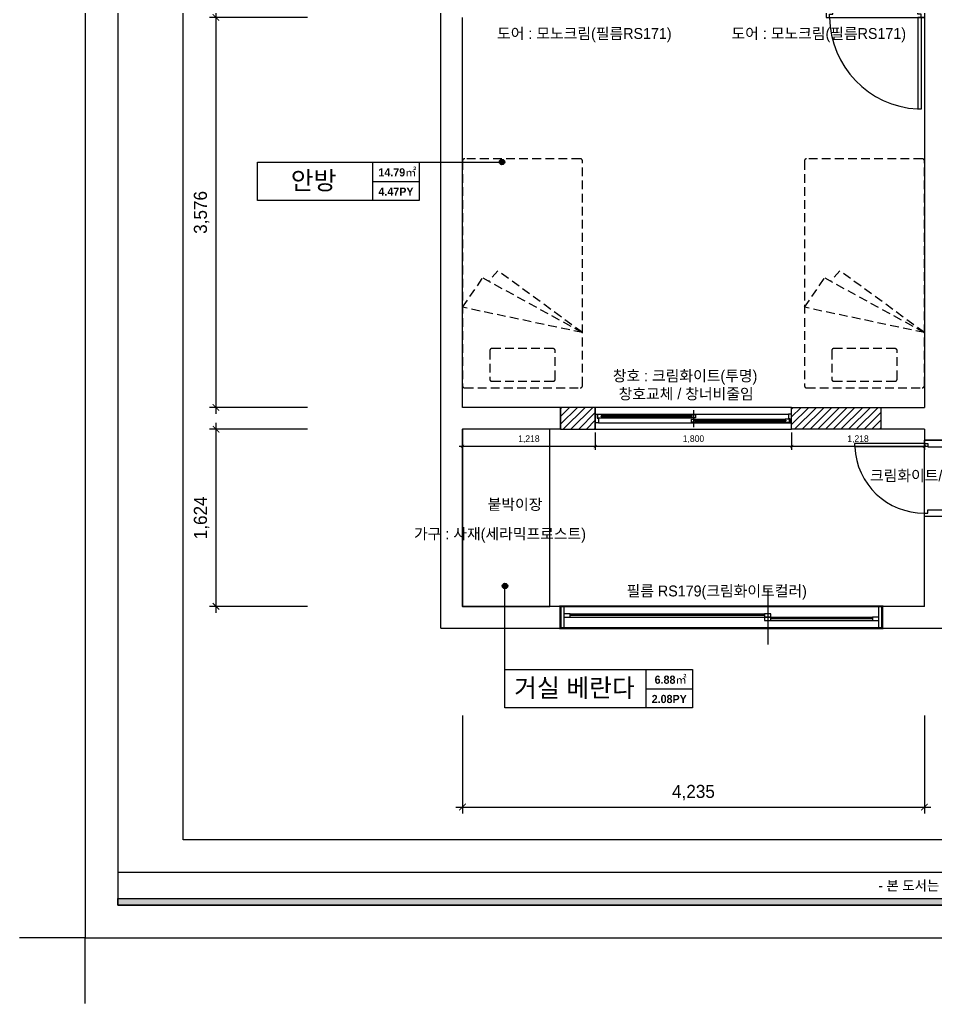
# Model space of a CAD drawing. Header units: millimetres. Extents: x 359270 to 411470, y 57550 to 89768.
# Drawn here: x 359270 to 367665, y 57550 to 66570 of the extents above; entities that cross this region are included whole.
import ezdxf
from ezdxf.enums import TextEntityAlignment as Align

# ---------------------------------------------------------------- set-up
doc = ezdxf.new("R2010")
doc.units = ezdxf.units.MM
doc.header["$LTSCALE"] = 100
doc.header["$PDMODE"] = 3
doc.linetypes.add('DH-HID2', pattern=[1.2, 0.8, -0.4])
doc.layers.get('DEFPOINTS').update_dxf_attribs({"color": 248})
for name, color, linetype in [('0-ELC TEXT', 7, 'Continuous'), ('03-TEXT', 3, 'Continuous'), ('03-WAL NEW', 3, 'Continuous'), ('04-WIN', 4, 'Continuous'), ('04_FUR', 6, 'Continuous'), ('07-DIM WAL', 5, 'Continuous'), ('3.기호.계단선', 30, 'Continuous'), ('C-WALL1', 2, 'Continuous'), ('F-WIN', 4, 'Continuous'), ('FORM(YOURNAME)-1', 1, 'Continuous'), ('FORM(YOURNAME)-11', 1, 'Continuous'), ('FU-FURM', 251, 'DH-HID2'), ('도면층4', 4, 'Continuous'), ('도면층5', 5, 'Continuous'), ('설비', 140, 'Continuous')]:
    doc.layers.add(name, color=color, linetype=linetype)
doc.styles.add('HY 울릉도 L', font='')
doc.styles.add('YOURNAME', font='HY울릉도M.TTF')
doc.styles.add('넥슨고딕', font='NEXONLv1GothicBold.ttf')
doc.styles.add('코레일둥고', font='Korail_Round_Gothic_Medium.ttf')
doc.styles.get('HY 울릉도 L').set_extended_font_data('HY울릉도L')
doc.linetypes.add('ZIGZAG', pattern='A,0.0001,-0.2,[131,ltypeshp.shx,S=0.2,R=0,X=-0.2,Y=0],-0.4,[131,ltypeshp.shx,S=0.2,R=180,X=0.2,Y=0],-0.2', length=0.8001)
doc.dimstyles.new('30', dxfattribs={"dimscale": 30, "dimtxt": 2, "dimasz": 1, "dimexe": 1, "dimexo": 1, "dimgap": 1, "dimtad": 1, "dimdec": 0, "dimrnd": 0.05, "dimdsep": 46, "dimlunit": 6, "dimtxsty": 'HY 울릉도 L', "dimblk": 'ARCHTICK', "dimcen": 2.5, "dimdle": 1, "dimclrd": 133, "dimclre": 133, "dimclrt": 30, "dimadec": 0, "dimazin": 0, "dimtfac": 1, "dimtdec": 0, "dimtix": 1, "dimtmove": 2, "dimatfit": 3, "dimldrblk": 'ARCHTICK', "dimfxl": 1, "dimlwd": -1, "dimlwe": -1, "dimarcsym": 0})
doc.dimstyles.new('60', dxfattribs={"dimscale": 60, "dimtxt": 2, "dimasz": 1, "dimexe": 1, "dimexo": 1, "dimgap": 1, "dimtad": 1, "dimdec": 0, "dimrnd": 0.05, "dimdsep": 46, "dimlunit": 6, "dimtxsty": 'HY 울릉도 L', "dimblk": 'ARCHTICK', "dimcen": 2.5, "dimdle": 1, "dimclrd": 133, "dimclre": 133, "dimclrt": 30, "dimadec": 0, "dimazin": 0, "dimtfac": 1, "dimtdec": 0, "dimtix": 1, "dimtmove": 2, "dimatfit": 3, "dimldrblk": 'ARCHTICK', "dimfxl": 1, "dimlwd": -1, "dimlwe": -1, "dimarcsym": 0})

# ---------------------------------------------------------------- blocks, each defined once
blk = doc.blocks.new('FORM-ELEVATION')
at = {"layer": 'FORM(YOURNAME)-11'}
h = blk.add_hatch(color=256, dxfattribs=at)
h.dxf.hatch_style = 1
h.paths.add_polyline_path([(-10309, 35708), (71691, 35708), (71691, 35508), (-10309, 35508)])
h.paths.add_polyline_path([(-10309, -21492), (71691, -21492), (71691, -21692), (-10309, -21692)])
at = {"layer": 'DEFPOINTS', "color": 158}
blk.add_line((62481, -20692), (-10309, -20692), dxfattribs=at)
for points in [[(-10309, -21692), (71691, -21692), (71691, 35708), (-10309, 35708)], [(-8309, 33708), (61071, 33708), (61071, -19692), (-8309, -19692)]]:
    blk.add_lwpolyline(points, close=True, dxfattribs=at)
at = {"layer": 'DEFPOINTS', "color": 1}
blk.add_lwpolyline([(-11309, -24692), (-11309, -22692), (-13309, -22692)], dxfattribs=at)
at = {"layer": 'FORM(YOURNAME)-11', "color": 250}
blk.add_lwpolyline([(-11309, -22692), (72691, -22692), (72691, 36708), (-11309, 36708)], close=True, dxfattribs=at)
at = {"layer": 'FORM(YOURNAME)-11'}
blk.add_lwpolyline([(-10309, -21492), (71691, -21492), (71691, -21692), (-10309, -21692)], close=True, dxfattribs=at)
at = {"layer": 'FORM(YOURNAME)-11', "color": 1, "style": 'YOURNAME'}
blk.add_text("- 본 도서는 어떠한 경우에도 무단으로 도용할 수 없으며 도용시 '지적재산권' 보호에 관한 법률에 의거, 법적 분쟁이 발생합니다.  또한 본 도서에 관한 모든 저작권은 당사에 있습니다. -", height=300, dxfattribs=at).set_placement((28146, -21092), align=Align.MIDDLE_CENTER)
at = {"layer": 'FORM(YOURNAME)-11', "color": 3, "style": 'YOURNAME'}
for tag, height, p in [('1', 450, (71041, -1219)), ('2', 450, (71041, -1863)), ('3', 450, (71041, -3150)), ('4', 450, (71041, -5081)), ('5', 515, (71041, -7398)), ('6', 515, (71041, -9650)), ('7', 515, (71041, -11903)), ('8', 515, (71041, -14155)), ('9', 515, (71041, -16408)), ('10', 515, (66791, -18596)), ('11', 515, (71041, -18660)), ('12', 515, (66791, -20848)), ('13', 515, (71041, -20848))]:
    blk.add_attdef(tag, text='', height=height, dxfattribs=at).set_placement(p, align=Align.MIDDLE_RIGHT)
blk = doc.blocks.new('door')
at = {"layer": '도면층4'}
for p, q in [((30, 1040), (60, 1040)), ((30, 200), (30, 1040)), ((60, 200), (60, 1040)), ((900, 200), (0, 200)), ((30, 200), (60, 200)), ((0, 0), (900, 0))]:
    blk.add_line(p, q, dxfattribs=at)
for points in [[(0, 200), (30, 200), (30, 170), (60, 170), (60, 30), (30, 30), (30, 0), (0, 0), (0, 200)], [(900, 200), (870, 200), (870, 170), (840, 170), (840, 30), (870, 30), (870, 0), (900, 0), (900, 200)]]:
    blk.add_lwpolyline(points, dxfattribs=at)
at = {"layer": '도면층5'}
blk.add_arc((17.6, 188), 852.5, 0.80402, 86.9832, dxfattribs=at)
blk = doc.blocks.new('FLLROP')
at = {"layer": 'C-WALL1'}
for p, q in [((363130, 60990), (363130, 68518)), ((363330, 63014), (363330, 66590)), ((367565, 66590), (367565, 63014)), ((364230, 63014), (363330, 63014)), ((364230, 62814), (364230, 63014)), ((367165, 63014), (367165, 62814)), ((367165, 63014), (367565, 63014)), ((364230, 62814), (363330, 62814)), ((363330, 61190), (363330, 62814)), ((367565, 62814), (367165, 62814)), ((367565, 62814), (367565, 62714)), ((367565, 62714), (367765, 62714)), ((367565, 61190), (367565, 62014)), ((367565, 61190), (363330, 61190)), ((363130, 60990), (368222, 60990))]:
    blk.add_line(p, q, dxfattribs=at)
at = {"layer": 'F-WIN'}
for p, q in [((366128.3, 61340), (366128.3, 60840)), ((364228.3, 60990), (364228.3, 61190)), ((367178.3, 61190), (364228.3, 61190)), ((364228.3, 61190), (364228.3, 60990)), ((364258.3, 61190), (364258.3, 60990)), ((367148.3, 60990), (367148.3, 61190)), ((367178.3, 60990), (367178.3, 61190)), ((367178.3, 60990), (367178.3, 61190)), ((364318.3, 61120), (366098.3, 61120)), ((366098.3, 61105), (364318.3, 61105)), ((364318.3, 61090), (366098.3, 61090)), ((366158.3, 61090), (367088.3, 61090)), ((367088.3, 61075), (366158.3, 61075)), ((364228.3, 60990), (367178.3, 60990)), ((366158.3, 61060), (367088.3, 61060))]:
    blk.add_line(p, q, dxfattribs=at)
for points in [[(364318.3, 61090), (364318.3, 61120), (364258.3, 61120), (364258.3, 61090)], [(366158.3, 61090), (366158.3, 61120), (366098.3, 61120), (366098.3, 61090)], [(366158.3, 61060), (366158.3, 61090), (366098.3, 61090), (366098.3, 61060)], [(367148.3, 61060), (367148.3, 61090), (367088.3, 61090), (367088.3, 61060)]]:
    blk.add_lwpolyline(points, close=True, dxfattribs=at)
at = {"layer": '도면층4'}
for p, q in [((367565, 62014), (367565, 62714)), ((366925, 62684), (366925, 62654)), ((367565, 62684), (366925, 62684)), ((367565, 62654), (366925, 62654)), ((367565, 62684), (367565, 62654))]:
    blk.add_line(p, q, dxfattribs=at)
for points in [[(367565, 62714), (367565, 62684), (367595, 62684), (367595, 62654), (367735, 62654), (367735, 62684), (367765, 62684), (367765, 62714), (367565, 62714)], [(367565, 62014), (367565, 62044), (367595, 62044), (367595, 62074), (367735, 62074), (367735, 62044), (367765, 62044), (367765, 62014), (367565, 62014)]]:
    blk.add_lwpolyline(points, dxfattribs=at)
at = {"layer": '도면층5'}
blk.add_arc((367564.7, 62683.8), 639.8, 182.89172, 270.0307, dxfattribs=at)
at = {"layer": 'C-WALL1', "rotation": 180}
blk.add_blockref('door', (367565, 66790), dxfattribs=at)
blk = doc.blocks.new('_ArchTick')
at = {"color": 0, "linetype": 'ByBlock', "const_width": 0.15}
blk.add_lwpolyline([(-0.5, -0.5), (0.5, 0.5)], dxfattribs=at)
blk = doc.blocks.new('*D148')
at = {"layer": '07-DIM WAL', "color": 133}
for p, q in [((361070, 61130), (361070, 62874)), ((361910, 62814), (361010, 62814)), ((361910, 61190), (361010, 61190))]:
    blk.add_line(p, q, dxfattribs=at)
at = {"layer": 'DEFPOINTS', "color": 0}
for p in [(361070, 62814), (361970, 62814), (361970, 61190)]:
    blk.add_point(p, dxfattribs=at)
at = {"layer": '07-DIM WAL', "color": 133, "xscale": 60, "yscale": 60, "zscale": 60}
for p, rotation in [((361070, 62814), 90), ((361070, 61190), 270)]:
    blk.add_blockref('_ArchTick', p, dxfattribs=dict(at, rotation=rotation))
at = {"layer": '07-DIM WAL', "color": 30, "insert": (360938.1, 62002), "char_height": 120, "attachment_point": 5, "rotation": 90, "style": 'HY 울릉도 L'}
blk.add_mtext('1,624', dxfattribs=at)
blk = doc.blocks.new('*D149')
at = {"layer": '07-DIM WAL', "color": 133}
for p, q in [((361910, 66590), (361010, 66590)), ((361070, 62954), (361070, 66650)), ((361910, 63014), (361010, 63014))]:
    blk.add_line(p, q, dxfattribs=at)
at = {"layer": 'DEFPOINTS', "color": 0}
for p in [(361070, 66590), (361970, 66590), (361970, 63014)]:
    blk.add_point(p, dxfattribs=at)
at = {"layer": '07-DIM WAL', "color": 133, "xscale": 60, "yscale": 60, "zscale": 60}
for p, rotation in [((361070, 66590), 90), ((361070, 63014), 270)]:
    blk.add_blockref('_ArchTick', p, dxfattribs=dict(at, rotation=rotation))
at = {"layer": '07-DIM WAL', "color": 30, "insert": (360938, 64802), "char_height": 120, "attachment_point": 5, "rotation": 90, "style": 'HY 울릉도 L'}
blk.add_mtext('3,576', dxfattribs=at)
blk = doc.blocks.new('*D161')
at = {"layer": '07-DIM WAL', "color": 133}
for p, q in [((363330, 60190), (363330, 59290)), ((367565, 60190), (367565, 59290)), ((363270, 59350), (367625, 59350))]:
    blk.add_line(p, q, dxfattribs=at)
at = {"layer": 'DEFPOINTS', "color": 0}
for p in [(363330, 60250), (367565, 60250), (367565, 59350)]:
    blk.add_point(p, dxfattribs=at)
at = {"layer": '07-DIM WAL', "color": 133, "xscale": 60, "yscale": 60, "zscale": 60, "rotation": 180}
blk.add_blockref('_ArchTick', (363330, 59350), dxfattribs=at)
at = {"layer": '07-DIM WAL', "color": 133, "xscale": 60, "yscale": 60, "zscale": 60}
blk.add_blockref('_ArchTick', (367565, 59350), dxfattribs=at)
at = {"layer": '07-DIM WAL', "color": 30, "insert": (365447.5, 59482), "char_height": 120, "attachment_point": 5, "style": 'HY 울릉도 L'}
blk.add_mtext('4,235', dxfattribs=at)
blk = doc.blocks.new('F-701')
at = {"layer": 'FU-FURM'}
for p, q in [((-550, -506.5), (226, -1074)), ((364, -1008), (-550, -506.5)), ((-550, -506.5), (550, -738)), ((550, -738), (364, -1008)), ((226, -1074), (310, -978))]:
    blk.add_line(p, q, dxfattribs=at)
for points in [[(-530, -2100), (530, -2100, 0.414214), (550, -2080), (550, -20, 0.414214), (530, 0), (-530, 0, 0.414214), (-550, -20), (-550, -2080, 0.414214)], [(-280, -360), (280, -360, 0.414214), (300, -340), (300, -80, 0.414214), (280, -60), (-280, -60, 0.414214), (-300, -80), (-300, -340, 0.414214)]]:
    blk.add_lwpolyline(points, format="xyb", close=True, dxfattribs=at)
blk = doc.blocks.new('*D199')
at = {"layer": '07-DIM WAL', "color": 133}
for p, q in [((366347.5, 62784), (366347.5, 62626.6)), ((367565, 62784), (367565, 62626.6)), ((367595, 62656.6), (366317.5, 62656.6))]:
    blk.add_line(p, q, dxfattribs=at)
at = {"layer": 'DEFPOINTS', "color": 0}
for p in [(366347.5, 62814), (367565, 62814), (366347.5, 62656.6)]:
    blk.add_point(p, dxfattribs=at)
at = {"layer": '07-DIM WAL', "color": 133, "xscale": 30, "yscale": 30, "zscale": 30, "rotation": 180}
blk.add_blockref('_ArchTick', (366347.5, 62656.6), dxfattribs=at)
at = {"layer": '07-DIM WAL', "color": 133, "xscale": 30, "yscale": 30, "zscale": 30}
blk.add_blockref('_ArchTick', (367565, 62656.6), dxfattribs=at)
at = {"layer": '07-DIM WAL', "color": 30, "insert": (366956.2, 62722.5), "char_height": 60, "attachment_point": 5, "style": 'HY 울릉도 L'}
blk.add_mtext('1,218', dxfattribs=at)
blk = doc.blocks.new('*D200')
at = {"layer": '07-DIM WAL', "color": 133}
for p, q in [((364547.5, 62784), (364547.5, 62626.6)), ((366347.5, 62784), (366347.5, 62626.6)), ((366377.5, 62656.6), (364517.5, 62656.6))]:
    blk.add_line(p, q, dxfattribs=at)
at = {"layer": 'DEFPOINTS', "color": 0}
for p in [(364547.5, 62814), (366347.5, 62814), (364547.5, 62656.6)]:
    blk.add_point(p, dxfattribs=at)
at = {"layer": '07-DIM WAL', "color": 133, "xscale": 30, "yscale": 30, "zscale": 30, "rotation": 180}
blk.add_blockref('_ArchTick', (364547.5, 62656.6), dxfattribs=at)
at = {"layer": '07-DIM WAL', "color": 133, "xscale": 30, "yscale": 30, "zscale": 30}
blk.add_blockref('_ArchTick', (366347.5, 62656.6), dxfattribs=at)
at = {"layer": '07-DIM WAL', "color": 30, "insert": (365447.5, 62722.5), "char_height": 60, "attachment_point": 5, "style": 'HY 울릉도 L'}
blk.add_mtext('1,800', dxfattribs=at)
blk = doc.blocks.new('*D201')
at = {"layer": '07-DIM WAL', "color": 133}
for p, q in [((363330, 62784), (363330, 62626.6)), ((364547.5, 62784), (364547.5, 62626.6)), ((364577.5, 62656.6), (363300, 62656.6))]:
    blk.add_line(p, q, dxfattribs=at)
at = {"layer": 'DEFPOINTS', "color": 0}
for p in [(363330, 62814), (364547.5, 62814), (363330, 62656.6)]:
    blk.add_point(p, dxfattribs=at)
at = {"layer": '07-DIM WAL', "color": 133, "xscale": 30, "yscale": 30, "zscale": 30, "rotation": 180}
blk.add_blockref('_ArchTick', (363330, 62656.6), dxfattribs=at)
at = {"layer": '07-DIM WAL', "color": 133, "xscale": 30, "yscale": 30, "zscale": 30}
blk.add_blockref('_ArchTick', (364547.5, 62656.6), dxfattribs=at)
at = {"layer": '07-DIM WAL', "color": 30, "insert": (363938.8, 62722.5), "char_height": 60, "attachment_point": 5, "style": 'HY 울릉도 L'}
blk.add_mtext('1,218', dxfattribs=at)

msp = doc.modelspace()

# ---------------------------------------------------------------- hatches: boundary and pattern name
at = {"layer": '0-ELC TEXT'}
h = msp.add_hatch(color=256, dxfattribs=at)
h.dxf.hatch_style = 1
edge = h.paths.add_edge_path()
edge.add_arc((363692.1, 65264), 25, 180, 540)
h = msp.add_hatch(color=256, dxfattribs=at)
h.dxf.hatch_style = 1
edge = h.paths.add_edge_path()
edge.add_arc((363719.5, 61377.1), 25, 270, 630)
at = {"layer": '03-WAL NEW'}
h = msp.add_hatch(dxfattribs=at)
h.set_pattern_fill('_USER', color=256, scale=50, angle=45, pattern_type=0)
h.set_pattern_definition([(45, (0, 7e-12), (-35.355339, 35.355339), [])])
h.paths.add_polyline_path([(364547.5, 63014), (364230, 63014), (364230, 62814), (364547.5, 62814)])
h.paths.add_polyline_path([(367165, 62814), (366347.5, 62814), (366347.5, 63014), (367165, 63014)])

# ---------------------------------------------------------------- linework, layer by layer
at = {"linetype": 'Continuous'}
msp.add_lwpolyline([(366347.5, 62944.1), (366347.5, 62953.2), (366317.5, 62953.2), (366317.5, 62912.1), (366330.1, 62912.1), (366330.1, 62873.2), (366347.5, 62873.2), (366347.5, 62882.1)], dxfattribs=at)
at = {"layer": '0-ELC TEXT'}
for p, q in [((362507.2, 64910.3), (362507.2, 65264)), ((362931.9, 65264), (363692.1, 65264)), ((362507.2, 65087.2), (362931.9, 65087.2)), ((363719.5, 60611.8), (363719.5, 61377.1)), ((365012.5, 60258.1), (365012.5, 60611.8)), ((365012.5, 60435), (365437.2, 60435))]:
    msp.add_line(p, q, dxfattribs=at)
for points in [[(361450, 65264), (362931.9, 65264), (362931.9, 64910.3), (361450, 64910.3)], [(363719.5, 60611.8), (365437.2, 60611.8), (365437.2, 60258.1), (363719.5, 60258.1)]]:
    msp.add_lwpolyline(points, close=True, dxfattribs=at)
for centre in [(363692.1, 65264), (363719.5, 61377.1)]:
    msp.add_circle(centre, 25, dxfattribs=at)
at = {"layer": '03-WAL NEW'}
for points in [[(364547.5, 63014), (364230, 63014), (364230, 62814), (364547.5, 62814)], [(367165, 62814), (366347.5, 62814), (366347.5, 63014), (367165, 63014)]]:
    msp.add_lwpolyline(points, close=True, dxfattribs=at)
at = {"layer": '04-WIN', "linetype": 'Continuous'}
for p, q in [((365447.5, 62989.4), (365447.5, 62832.3)), ((364564.9, 62953.2), (366317.5, 62953.2)), ((364577.5, 62912.1), (364577.5, 62914.2)), ((364577.5, 62873.2), (366330.1, 62873.2)), ((364606.6, 62948.3), (365430, 62948.3)), ((364606.6, 62918.3), (365430, 62918.3)), ((365465, 62907.9), (366288.8, 62907.9)), ((365465, 62877.9), (366288.8, 62877.9))]:
    msp.add_line(p, q, dxfattribs=at)
at = {"layer": '04-WIN'}
msp.add_lwpolyline([(364547.5, 62814), (366347.5, 62814), (366347.5, 63014), (364547.5, 63014)], close=True, dxfattribs=at)
at = {"layer": '04-WIN', "linetype": 'Continuous'}
for points in [[(364547.5, 62944.2), (364547.5, 62953.2), (364564.9, 62953.2), (364564.9, 62914.2), (364577.5, 62914.2), (364577.5, 62873.2), (364547.5, 62873.2), (364547.5, 62882.2)], [(365433.5, 62935.3), (364603.1, 62935.3), (364603.1, 62931.3), (365433.5, 62931.3), (365433.5, 62935.3), (365433.5, 62931.3)], [(364606.6, 62939.1), (364609.3, 62937.7), (364609.9, 62936.7), (364610.4, 62935.3)], [(364606.6, 62927.5), (364609.3, 62928.9), (364609.9, 62929.8), (364610.4, 62931.3)], [(365430, 62939.1), (365427.3, 62937.7), (365426.7, 62936.7), (365426.2, 62935.3)], [(365430, 62927.5), (365427.3, 62928.9), (365426.7, 62929.8), (365426.2, 62931.3)], [(365465, 62898.7), (365467.8, 62897.3), (365468.3, 62896.3), (365468.9, 62894.9)], [(365465, 62887.1), (365467.8, 62888.5), (365468.3, 62889.5), (365468.9, 62890.9)], [(366288.8, 62898.7), (366286, 62897.3), (366285.5, 62896.3), (366285, 62894.9)], [(366288.8, 62887.1), (366286, 62888.5), (366285.5, 62889.5), (366285, 62890.9)]]:
    msp.add_lwpolyline(points, dxfattribs=at)
for points in [[(364568.6, 62918.3), (364606.6, 62918.3), (364606.6, 62928.3), (364601, 62930), (364601, 62936.5), (364606.6, 62938.3), (364606.6, 62948.3), (364568.6, 62948.3)], [(365430, 62938.3), (365430, 62948.3), (365465, 62948.3), (365465, 62918.3), (365430, 62918.3), (365430, 62928.3), (365435.5, 62930), (365435.5, 62936.5)], [(365459.5, 62889.7), (365465, 62887.9), (365465, 62877.9), (365430, 62877.9), (365430, 62907.9), (365465, 62907.9), (365465, 62897.9), (365459.5, 62896.1)], [(365461.6, 62890.9), (366292.3, 62890.9), (366292.3, 62894.9), (365461.6, 62894.9)], [(366294.3, 62889.7), (366288.8, 62887.9), (366288.8, 62877.9), (366326.8, 62877.9), (366326.8, 62907.9), (366288.8, 62907.9), (366288.8, 62897.9), (366294.3, 62896.1)]]:
    msp.add_lwpolyline(points, close=True, dxfattribs=at)
at = {"layer": '04_FUR'}
msp.add_lwpolyline([(363330, 61190), (364130, 61190), (364130, 62814), (363330, 62814), (363330, 61190)], dxfattribs=at)
at = {"layer": '3.기호.계단선', "linetype": 'ZIGZAG', "const_width": 10}
msp.add_lwpolyline([(363330, 61190), (364130, 61190), (364130, 62814), (363330, 62814)], close=True, dxfattribs=at)
at = {"layer": '설비', "color": 140, "const_width": 20}
msp.add_lwpolyline([(367178.3, 60990), (364228.3, 60990), (364228.3, 61190), (367178.3, 61190)], close=True, dxfattribs=at)

# ---------------------------------------------------------------- block references
msp.add_blockref('FLLROP', (0, 0))
at = {"layer": '07-DIM WAL', "rotation": 180}
for p in [(363880, 63194), (367015, 63194)]:
    msp.add_blockref('F-701', p, dxfattribs=at)
at = {"layer": 'FORM(YOURNAME)-1', "xscale": 0.3, "yscale": 0.3, "zscale": 0.3}
msp.add_blockref('FORM-ELEVATION', (363262.6, 64957.5), dxfattribs=at)

# ---------------------------------------------------------------- texts
at = {"layer": '0-ELC TEXT', "style": '코레일둥고'}
for s, p in [('창호교체 / 창너비줄임', (364761.1, 63088.8)), ('붙박이장', (363560.4, 62075.2))]:
    msp.add_text(s, height=100, dxfattribs=at).set_placement(p)
at = {"layer": '03-TEXT'}
for s, height, style, p in [('14.79㎡', 75, '넥슨고딕', (362732.9, 65132.2)), ('안방', 166.67, '코레일둥고', (361964.7, 65011.8)), ('4.47PY', 75, '넥슨고딕', (362720, 64955.4)), ('거실 베란다', 166.67, '코레일둥고', (364356.7, 60359.6)), ('6.88㎡', 75, '넥슨고딕', (365238.2, 60480)), ('2.08PY', 75, '넥슨고딕', (365225.4, 60303.2))]:
    msp.add_text(s, height=height, dxfattribs=dict(at, style=style)).set_placement(p, align=Align.CENTER)
at = {"layer": '설비', "color": 140, "style": '코레일둥고'}
for s, p in [('도어 : 모노크림(필름RS171)', (363646.9, 66393)), ('도어 : 모노크림(필름RS171)', (365796.3, 66393)), ('창호 : 크림화이트(투명)', (364707.6, 63254.2)), ('크림화이트/투명', (367066, 62339.2)), ('가구 : 사재(세라믹프로스트)', (362885.6, 61804.9)), ('필름 RS179(크림화이트컬러)', (364834.3, 61281.2))]:
    msp.add_text(s, height=100, dxfattribs=at).set_placement(p)

# ---------------------------------------------------------------- dimensions: what is measured, and where the dimension line sits
at = {"layer": '07-DIM WAL'}
for base, p1, p2, picture, middle in [((361070, 66590), (361970, 63014), (361970, 66590), '*D149', (360938, 64802)), ((361070, 62814), (361970, 61190), (361970, 62814), '*D148', (360938.1, 62002))]:
    dim = msp.add_linear_dim(base=base, p1=p1, p2=p2, angle=90, dimstyle='60', dxfattribs=at)
    dim.commit()
    dim.dimension.update_dxf_attribs({"geometry": picture, "text_midpoint": middle})
for base, p1, p2, picture, middle in [((363330, 62656.5626128), (364547.5, 62814), (363330, 62814), '*D201', (363938.75, 62722.505625)), ((364547.5, 62656.6), (366347.5, 62814), (364547.5, 62814), '*D200', (365447.5, 62722.5)), ((366347.5, 62656.5626128), (367565, 62814), (366347.5, 62814), '*D199', (366956.25, 62722.505625))]:
    dim = msp.add_linear_dim(base=base, p1=p1, p2=p2, dimstyle='30', override={"dimfxl": 1.25}, dxfattribs=at)
    dim.commit()
    dim.dimension.update_dxf_attribs({"geometry": picture, "text_midpoint": middle})
dim = msp.add_linear_dim(base=(367565, 59350), p1=(363330, 60250), p2=(367565, 60250), dimstyle='60', dxfattribs=at)
dim.commit()
dim.dimension.update_dxf_attribs({"geometry": '*D161', "text_midpoint": (365447.5, 59482)})

doc.saveas('drawing.dxf')
